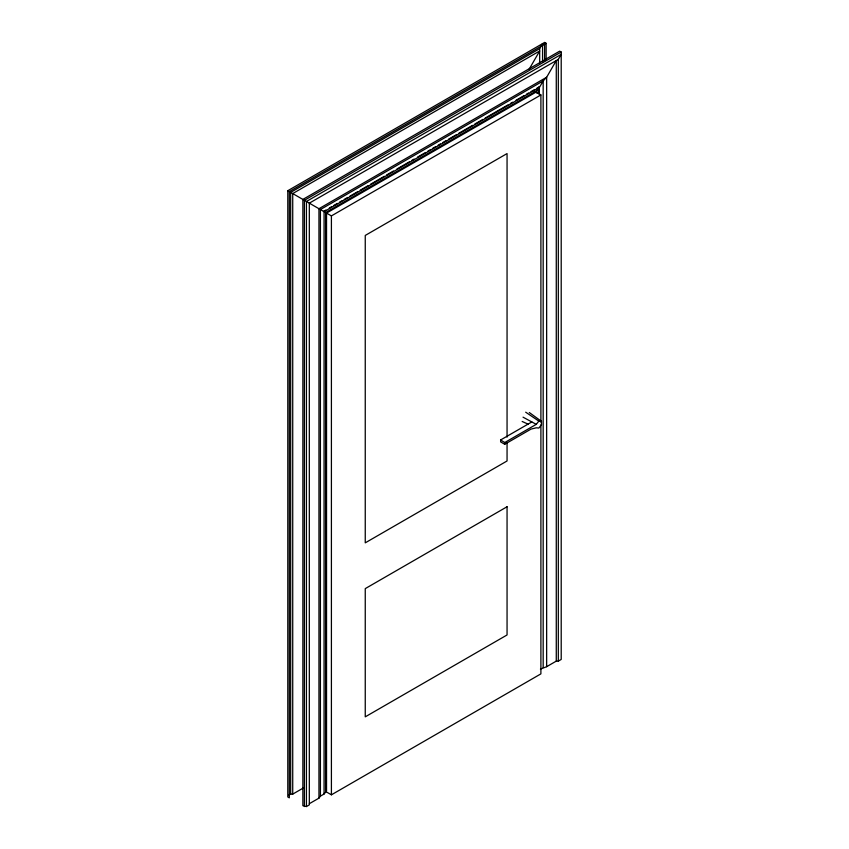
<?xml version="1.0" encoding="UTF-8"?>
<svg xmlns="http://www.w3.org/2000/svg" width="849" height="849" viewBox="0 0 849 849"><rect width="100%" height="100%" fill="white"/><g stroke="black" fill="none" stroke-linecap="round" stroke-linejoin="round"><path stroke-width="1.27" d="M539.677 62.922L539.677 48.648L542.575 43.617L542.575 62.157M529.129 69.268L539.677 50.993L292.725 193.572L292.725 794.123L290.687 794.123L288.756 795.237M536.95 93.188L536.95 90.535L538.998 86.991L539.508 95.247M558.313 661.127L558.313 59.398L561.21 54.378L306.425 201.478L306.425 806.55L302.87 805.669L302.87 199.43L559.682 51.152L561.21 52.033L561.21 659.45L558.313 661.127L556.275 661.127L546.65 666.688L540.42 669.108M309.323 803.706L318.948 798.145L320.402 796.139L324.063 794.017L324.063 211.666L539.508 87.288L543.169 80.931L546.65 77.248L556.275 60.576L556.275 661.127M504.731 444.282L504.731 442.552L536.26 424.351L538.85 421.115L541.45 421.348L541.45 424.808L538.85 428.045L536.26 427.811L531.028 429.095L504.731 444.282L500.623 441.904L500.623 439.962L531.835 421.942M546.13 43.331L289.318 191.598L289.318 797.848L287.79 796.967L287.79 190.717L544.612 42.45L546.13 43.331L546.13 59.218M539.677 48.648L290.687 192.394L290.687 794.123M561.21 52.033L304.388 200.311L304.388 806.55M558.313 59.398L309.323 203.155L309.323 804.873L306.425 806.55M323.565 211.369L325.857 210.053M329.295 208.069L331.577 206.742M333.869 205.416L337.308 203.431M339.6 202.115L341.892 200.788M344.185 199.462L347.623 197.477M349.915 196.161L357.938 191.524M360.231 190.197L368.254 185.57M370.546 184.244L384.3 176.305M386.582 174.99L393.458 171.02M396.897 169.036L409.505 161.756M411.797 160.429L414.089 159.103M417.528 157.118L425.551 152.491M427.843 151.164L430.135 149.849M432.428 148.522L435.866 146.537M438.158 145.211L440.451 143.895M442.732 142.568L446.171 140.584M448.463 139.257L456.486 134.63M458.778 133.304L472.532 125.365M474.824 124.039L482.848 119.412M485.14 118.085L508.052 104.852M510.345 103.536L512.637 102.209M516.075 100.224L524.098 95.597M526.391 94.271L528.683 92.944M530.975 91.628L534.414 89.644M536.706 88.317L538.998 86.991L538.998 93.623M287.79 190.717L325.602 212.558L536.95 90.535M536.027 92.138L326.536 213.088L326.536 790.939M325.783 212.664L331.407 215.901L540.898 94.95L540.898 422.165M292.725 794.123L303.846 787.692M325.783 791.576L331.407 794.823L540.898 673.873L540.898 424.818M522.167 421.475L528.205 424.192M523.037 417.167L536.26 424.351M534.159 91.066L540.898 94.95M324.063 794.017L323.565 793.73L325.602 792.541L325.602 212.558M500.623 439.962L504.731 442.552M525.69 412.19L538.85 421.115M529.288 412.518L541.45 421.348M546.65 666.688L546.65 77.248L318.948 208.716L318.948 798.145M544.612 42.45L544.612 60.979M543.169 667.516L543.169 80.931L320.402 209.554L320.402 796.139M507.055 437.129L507.055 153.573L365.25 235.438L365.25 542.851L507.055 460.975L507.055 442.425M331.407 215.901L331.407 794.823M507.055 506.757L365.25 588.622L365.25 716.843L507.055 634.967L507.055 506.757"/></g></svg>
